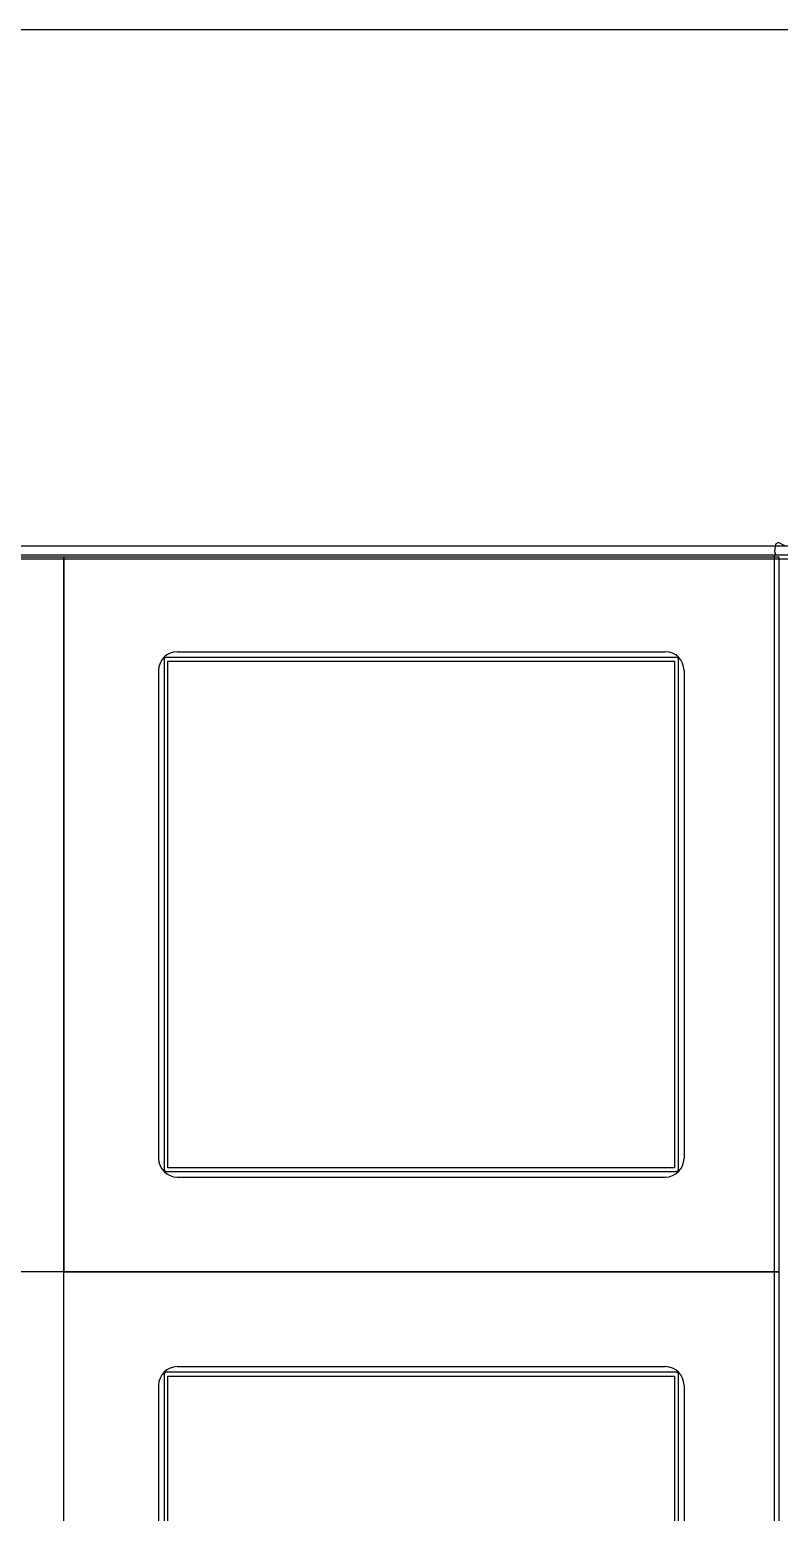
# Model space of a CAD drawing. Header units: millimetres. Extents: x 48 to 497, y 27 to 150.
# Drawn here: x 450.01 to 469.99, y 110.72 to 150.23 of the extents above; entities that cross this region are included whole.
import ezdxf

# ---------------------------------------------------------------- set-up
doc = ezdxf.new("R2010")
doc.units = ezdxf.units.MM
doc.layers.add('BLACK', color=20, linetype='Continuous')
doc.layers.add('ref', color=150, linetype='Continuous')

msp = doc.modelspace()

# ---------------------------------------------------------------- linework, layer by layer
for p, q in [((343.614, 150.23), (494.062, 150.23)), ((358.425, 136.48), (481.812, 136.48))]:
    msp.add_line(p, q)
at = {"layer": 'BLACK', "linetype": 'Continuous'}
for p, q in [((469.882, 136.52), (469.861, 136.337)), ((469.861, 136.337), (469.861, 136.328)), ((469.861, 136.328), (469.884, 136.246)), ((469.965, 136.563), (469.882, 136.52)), ((470.136, 136.475), (469.965, 136.563)), ((481.079, 136.228), (357.1, 136.23)), ((481.079, 136.228), (357.1, 136.23)), ((357.1, 136.13), (481.083, 136.128)), ((357.1, 136.13), (481.083, 136.128)), ((469.869, 136.237), (469.851, 136.189)), ((469.851, 136.189), (469.851, 97.838)), ((469.884, 136.246), (469.869, 136.237)), ((453.612, 133.491), (453.597, 133.455)), ((453.597, 133.455), (453.597, 119.855)), ((453.647, 133.505), (453.612, 133.491)), ((467.247, 133.505), (453.647, 133.505)), ((453.697, 119.905), (453.697, 133.405)), ((453.697, 133.405), (467.197, 133.405)), ((467.197, 133.405), (467.197, 119.905)), ((467.282, 133.491), (467.247, 133.505)), ((467.297, 133.455), (467.282, 133.491)), ((467.297, 119.855), (467.297, 133.455)), ((453.597, 119.855), (453.612, 119.82)), ((453.612, 119.82), (453.647, 119.805)), ((453.647, 119.805), (467.247, 119.805)), ((467.197, 119.905), (453.697, 119.905)), ((467.247, 119.805), (467.282, 119.82)), ((467.282, 119.82), (467.297, 119.855)), ((453.612, 114.44), (453.597, 114.405)), ((453.597, 114.405), (453.597, 100.805)), ((453.647, 114.455), (453.612, 114.44)), ((467.247, 114.455), (453.647, 114.455)), ((453.697, 100.855), (453.697, 114.355)), ((453.697, 114.355), (467.197, 114.355)), ((467.197, 114.355), (467.197, 100.855)), ((467.282, 114.44), (467.247, 114.455)), ((467.297, 114.405), (467.282, 114.44)), ((467.297, 100.805), (467.297, 114.405))]:
    msp.add_line(p, q, dxfattribs=at)
at = {"layer": 'ref'}
for p, q in [((453.947, 133.655), (466.947, 133.655)), ((453.447, 133.155), (453.447, 120.155)), ((467.447, 133.155), (467.447, 120.155)), ((453.947, 119.655), (466.947, 119.655)), ((453.947, 114.605), (466.947, 114.605)), ((453.447, 114.105), (453.447, 101.105)), ((467.447, 114.105), (467.447, 101.105))]:
    msp.add_line(p, q, dxfattribs=at)
for points in [[(412.822, 136.18), (450.922, 136.18), (450.922, 117.13), (412.822, 117.13)], [(450.922, 136.18), (469.972, 136.18), (469.972, 117.13), (450.922, 117.13)], [(450.922, 117.13), (469.972, 117.13), (469.972, 98.08), (450.922, 98.08)]]:
    msp.add_lwpolyline(points, close=True, dxfattribs=at)
for centre, start, end in [((453.947, 133.155), 90, 180), ((466.947, 133.155), 0, 90), ((453.947, 120.155), 180, 270), ((466.947, 120.155), 270, 0), ((453.947, 114.105), 90, 180), ((466.947, 114.105), 0, 90)]:
    msp.add_arc(centre, 0.5, start, end, dxfattribs=at)

doc.saveas('drawing.dxf')
